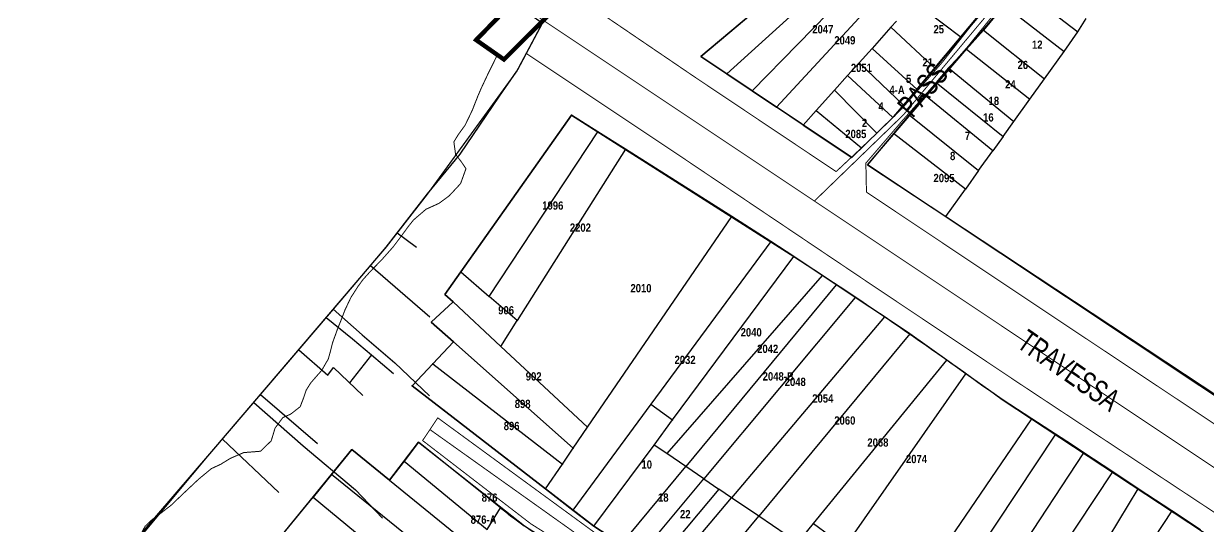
# Model space of a CAD drawing. Extents: x 203136 to 205923, y 4839890 to 4842982.
# Drawn here: x 203676.3 to 203891.3, y 4841632 to 4841723.2 of the extents above; entities that cross this region are included whole.
import ezdxf
from ezdxf.enums import TextEntityAlignment as Align

# ---------------------------------------------------------------- set-up
doc = ezdxf.new("R2010")
doc.units = 0
doc.header["$LTSCALE"] = 1.5
doc.header["$MEASUREMENT"] = 0
doc.linetypes.add('TRACO_25', pattern=[8, 3, -1, 1, -1, 1, -1])
for name, color, linetype in [('CD_MALHA_LOTES', 40, 'CONTINUOUS'), ('HD-CANAIS', 7, 'CONTINUOUS'), ('LM-LIM-SETOR-FISCAL', 7, 'CONTINUOUS'), ('RU-QUADRAS', 210, 'CONTINUOUS'), ('SV-EIXO-RUA-N-PAV', 6, 'CONTINUOUS'), ('SV-EIXO-RUA-PAV', 20, 'CONTINUOUS'), ('SV-ESTIVAS', 7, 'CONTINUOUS'), ('SV-PONTE-BUEIRO', 249, 'CONTINUOUS'), ('SV-RUA-PAVIM-S-GUIA-C-GUIA', 7, 'CONTINUOUS'), ('SV-TXT-RUA-N-PAV-S-GUIA-C-GUIA', 7, 'CONTINUOUS'), ('SV-TXT-RUA-PAV-S-GUIA-C-GUIA', 7, 'CONTINUOUS'), ('Th_NmrPort', 1, 'CONTINUOUS')]:
    doc.layers.add(name, color=color, linetype=linetype)
doc.styles.add('ARIAL', font='ARIAL.TTF')
doc.styles.get("Standard").update_dxf_attribs({"font": 'swisscbo.ttf'})
doc.linetypes.add('Limite', pattern='A,20,-3,[130,ltypeshp.shx,S=6.35,R=0,X=0,Y=0],-3,20', length=46)

msp = doc.modelspace()

# ---------------------------------------------------------------- linework, layer by layer
at = {"layer": 'CD_MALHA_LOTES', "linetype": 'Continuous'}
for p, q in [((203823.71, 4841737.91), (203799.18, 4841717.25)), ((203827.2, 4841735.27), (203803.89, 4841714.1)), ((203808.52, 4841711), (203830.06, 4841733.1)), ((203846.43, 4841720.68), (203833.62, 4841730.4)), ((203857.02, 4841729.83), (203867.61, 4841721.73)), ((203812.9, 4841708.07), (203830.92, 4841727.5)), ((203846.43, 4841720.68), (203851.86, 4841727.15)), ((203854.27, 4841726.56), (203850.49, 4841722.06)), ((203854.27, 4841726.56), (203865.15, 4841718.19)), ((203834.73, 4841723.69), (203833.7, 4841722.55)), ((203867.61, 4841721.73), (203869.13, 4841724.18)), ((203833.7, 4841722.55), (203830.26, 4841718.72)), ((203833.7, 4841722.55), (203841.75, 4841715.1)), ((203841.75, 4841715.1), (203846.43, 4841720.68)), ((203850.49, 4841722.06), (203847.38, 4841718.61)), ((203850.49, 4841722.06), (203861.59, 4841713.23)), ((203865.15, 4841718.19), (203867.61, 4841721.73)), ((203830.26, 4841718.72), (203827.92, 4841716.11)), ((203830.26, 4841718.72), (203838.46, 4841711.26)), ((203847.38, 4841718.61), (203844.15, 4841715.21)), ((203847.38, 4841718.61), (203858.92, 4841709.51)), ((203799.18, 4841717.25), (203803.89, 4841714.1)), ((203861.59, 4841713.23), (203865.15, 4841718.19)), ((203803.89, 4841714.1), (203808.52, 4841711)), ((203827.92, 4841716.11), (203825.84, 4841713.79)), ((203827.92, 4841716.11), (203836, 4841708.41)), ((203838.46, 4841711.26), (203841.75, 4841715.1)), ((203844.15, 4841715.21), (203841.92, 4841712.56)), ((203844.15, 4841715.21), (203856.02, 4841705.47)), ((203825.84, 4841713.79), (203823.47, 4841711.16)), ((203825.84, 4841713.79), (203834.05, 4841706.17)), ((203841.92, 4841712.56), (203839.92, 4841710.16)), ((203841.92, 4841712.56), (203854.08, 4841702.76)), ((203858.92, 4841709.51), (203861.59, 4841713.23)), ((203808.52, 4841711), (203812.9, 4841708.07)), ((203823.47, 4841711.16), (203820.15, 4841707.46)), ((203823.47, 4841711.16), (203831.12, 4841703.33)), ((203836, 4841708.41), (203838.46, 4841711.26)), ((203839.92, 4841710.16), (203837.01, 4841706.66)), ((203852.21, 4841700.16), (203839.92, 4841710.16)), ((203817.77, 4841704.81), (203812.9, 4841708.07)), ((203834.21, 4841706.34), (203836, 4841708.41)), ((203856.02, 4841705.47), (203858.92, 4841709.51)), ((203775.75, 4841706.59), (203755.64, 4841678.15)), ((203780.49, 4841703.59), (203775.75, 4841706.59)), ((203820.15, 4841707.46), (203817.77, 4841704.81)), ((203820.15, 4841707.46), (203828.38, 4841700.67)), ((203831.12, 4841703.33), (203834.05, 4841706.17)), ((203834.05, 4841706.17), (203834.21, 4841706.34)), ((203837.01, 4841706.66), (203834.18, 4841703.27)), ((203837.01, 4841706.66), (203849.61, 4841696.54)), ((203760.76, 4841673.71), (203780.49, 4841703.59)), ((203785.5, 4841700.42), (203780.49, 4841703.59)), ((203817.77, 4841704.81), (203826.58, 4841698.92)), ((203854.08, 4841702.76), (203856.02, 4841705.47)), ((203828.38, 4841700.67), (203831.12, 4841703.33)), ((203834.18, 4841703.27), (203829.43, 4841697.58)), ((203847.21, 4841693.19), (203834.18, 4841703.27)), ((203854.08, 4841702.76), (203852.21, 4841700.16)), ((203785.5, 4841700.42), (203765.83, 4841669.31)), ((203804.81, 4841688.19), (203785.5, 4841700.42)), ((203826.58, 4841698.92), (203828.38, 4841700.67)), ((203849.61, 4841696.54), (203852.21, 4841700.16)), ((203829.43, 4841697.58), (203843.63, 4841688.21)), ((203849.61, 4841696.54), (203847.21, 4841693.19)), ((203843.63, 4841688.21), (203847.21, 4841693.19)), ((203778.64, 4841649.97), (203804.81, 4841688.19)), ((203811.89, 4841683.7), (203804.81, 4841688.19)), ((203843.63, 4841688.21), (203893.56, 4841655.24)), ((203811.89, 4841683.7), (203790.14, 4841654.18)), ((203816.08, 4841680.94), (203811.89, 4841683.7)), ((203794.08, 4841651.28), (203816.08, 4841680.94)), ((203821.2, 4841677.52), (203816.08, 4841680.94)), ((203755.64, 4841678.15), (203752.76, 4841674.08)), ((203755.64, 4841678.15), (203760.76, 4841673.71)), ((203821.2, 4841677.52), (203793.01, 4841645.17)), ((203823.74, 4841675.83), (203796.46, 4841642.82)), ((203823.74, 4841675.83), (203821.2, 4841677.52)), ((203827.21, 4841673.52), (203823.74, 4841675.83)), ((203752.76, 4841674.08), (203754.24, 4841672.7)), ((203765.83, 4841669.31), (203760.76, 4841673.71)), ((203827.21, 4841673.52), (203799.73, 4841640.6)), ((203832.5, 4841670), (203827.21, 4841673.52)), ((203754.24, 4841672.7), (203750.25, 4841669.06)), ((203754.24, 4841672.7), (203762.89, 4841664.64)), ((203750.25, 4841669.06), (203754.3, 4841665.47)), ((203762.89, 4841664.64), (203765.83, 4841669.31)), ((203832.5, 4841670), (203804.78, 4841637.17)), ((203837.13, 4841666.89), (203832.5, 4841670)), ((203837.13, 4841666.89), (203809.71, 4841633.81)), ((203843.85, 4841662.11), (203837.13, 4841666.89)), ((203754.3, 4841665.47), (203750.58, 4841661.49)), ((203776.05, 4841646.19), (203754.3, 4841665.47)), ((203762.89, 4841664.64), (203778.64, 4841649.97)), ((203750.58, 4841661.49), (203746.82, 4841657.47)), ((203750.58, 4841661.49), (203774.06, 4841643.29)), ((203819.66, 4841632.47), (203843.85, 4841662.11)), ((203847.31, 4841659.64), (203843.85, 4841662.11)), ((203825.37, 4841628.3), (203847.31, 4841659.64)), ((203853.87, 4841654.98), (203847.31, 4841659.64)), ((203746.82, 4841657.47), (203770.98, 4841638.79)), ((203790.14, 4841654.18), (203775.97, 4841634.94)), ((203790.14, 4841654.18), (203794.08, 4841651.28)), ((203859.28, 4841651.48), (203853.87, 4841654.98)), ((203776.05, 4841646.19), (203778.64, 4841649.97)), ((203790.71, 4841646.73), (203794.08, 4841651.28)), ((203826.44, 4841603.43), (203859.28, 4841651.48)), ((203863.56, 4841648.7), (203859.28, 4841651.48)), ((203863.56, 4841648.7), (203831.28, 4841600.1)), ((203866.63, 4841646.71), (203863.56, 4841648.7)), ((203735.84, 4841645.9), (203732.14, 4841641.37)), ((203742.71, 4841640.33), (203735.84, 4841645.9)), ((203747.97, 4841647.27), (203745.34, 4841643.8)), ((203762.84, 4841635.34), (203747.97, 4841647.27)), ((203774.06, 4841643.29), (203776.05, 4841646.19)), ((203779.79, 4841632), (203790.71, 4841646.73)), ((203793.01, 4841645.17), (203790.71, 4841646.73)), ((203846.15, 4841611.13), (203868.72, 4841645.33)), ((203868.72, 4841645.33), (203866.63, 4841646.71)), ((203873.96, 4841641.86), (203868.72, 4841645.33)), ((203745.34, 4841643.8), (203742.71, 4841640.33)), ((203745.34, 4841643.8), (203760.44, 4841631.38)), ((203770.98, 4841638.79), (203774.06, 4841643.29)), ((203796.46, 4841642.82), (203793.01, 4841645.17)), ((203732.14, 4841641.37), (203728.81, 4841637.28)), ((203755.19, 4841622.75), (203732.14, 4841641.37)), ((203784.82, 4841628.75), (203796.46, 4841642.82)), ((203799.73, 4841640.6), (203796.46, 4841642.82)), ((203851.24, 4841607.65), (203873.96, 4841641.86)), ((203878.58, 4841638.81), (203873.96, 4841641.86)), ((203742.71, 4841640.33), (203758.23, 4841627.74)), ((203788.07, 4841626.63), (203799.73, 4841640.6)), ((203799.73, 4841640.6), (203802.48, 4841638.73)), ((203721.93, 4841628.84), (203728.81, 4841637.28)), ((203728.81, 4841637.28), (203752.24, 4841617.97)), ((203770.98, 4841638.79), (203775.97, 4841634.94)), ((203802.48, 4841638.73), (203790.78, 4841624.86)), ((203793.1, 4841623.34), (203804.78, 4841637.17)), ((203804.78, 4841637.17), (203802.48, 4841638.73)), ((203809.71, 4841633.81), (203804.78, 4841637.17)), ((203857.26, 4841603.55), (203878.58, 4841638.81)), ((203884.68, 4841634.78), (203878.58, 4841638.81)), ((203760.44, 4841631.38), (203762.84, 4841635.34)), ((203775.97, 4841634.94), (203779.79, 4841632)), ((203884.68, 4841634.78), (203861.89, 4841600.38)), ((203889.89, 4841631.34), (203884.68, 4841634.78)), ((203798.24, 4841619.98), (203809.71, 4841633.81)), ((203814.66, 4841630.45), (203809.71, 4841633.81)), ((203816.82, 4841628.98), (203819.66, 4841632.47)), ((203819.66, 4841632.47), (203822.62, 4841630.31)), ((203779.79, 4841632), (203784.82, 4841628.75))]:
    msp.add_line(p, q, dxfattribs=at)
msp.add_lwpolyline([(203762.84, 4841635.34, 0.0341164287), (203770.68, 4841629.8)], format="xyb", dxfattribs=at)
for p in [(203775.75, 4841706.59), (203780.49, 4841703.59), (203780.49, 4841703.59), (203811.89, 4841683.7), (203816.08, 4841680.94), (203816.08, 4841680.94), (203755.64, 4841678.15), (203821.2, 4841677.52), (203823.74, 4841675.83), (203823.74, 4841675.83), (203827.21, 4841673.52), (203827.21, 4841673.52), (203765.83, 4841669.31), (203765.83, 4841669.31), (203832.5, 4841670), (203832.5, 4841670), (203837.13, 4841666.89), (203754.3, 4841665.47), (203750.58, 4841661.49), (203750.58, 4841661.49), (203843.85, 4841662.11), (203847.31, 4841659.64), (203847.31, 4841659.64), (203746.82, 4841657.47), (203794.08, 4841651.28), (203859.28, 4841651.48), (203859.28, 4841651.48), (203863.56, 4841648.7), (203863.56, 4841648.7), (203776.05, 4841646.19), (203868.72, 4841645.33), (203868.72, 4841645.33), (203774.06, 4841643.29), (203796.46, 4841642.82), (203796.46, 4841642.82), (203873.96, 4841641.86), (203873.96, 4841641.86), (203799.73, 4841640.6), (203799.73, 4841640.6), (203799.73, 4841640.6), (203770.98, 4841638.79), (203802.48, 4841638.73), (203802.48, 4841638.73), (203804.78, 4841637.17), (203804.78, 4841637.17), (203878.58, 4841638.81), (203878.58, 4841638.81), (203884.68, 4841634.78), (203884.68, 4841634.78), (203809.71, 4841633.81), (203809.71, 4841633.81), (203809.71, 4841633.81), (203819.66, 4841632.47)]:
    msp.add_point(p, dxfattribs=at)
at = {"layer": 'HD-CANAIS', "const_width": 0.18}
msp.add_lwpolyline([(203762.26, 4841717.55), (203761.603898, 4841716.199584), (203760.478578, 4841713.915487), (203759.358096, 4841711.531735), (203758.758488, 4841710.152813), (203757.714694, 4841707.495076), (203756.410215, 4841704.784481), (203755.164976, 4841703.068492), (203754.372307, 4841701.757602), (203754.678706, 4841699.507593), (203755.662685, 4841698.223157), (203756.57, 4841696.9), (203755.595699, 4841694.191871), (203753.538995, 4841691.980779), (203751.69, 4841690.61), (203749.3, 4841689.52), (203747.032823, 4841687.569433), (203746.084158, 4841686.373281), (203745.079915, 4841684.997947), (203743.34, 4841682.68), (203741.352698, 4841680.439654), (203740.30586, 4841679.359863), (203739.249804, 4841678.290223), (203737.879951, 4841676.755934), (203736.987072, 4841675.547413), (203735.677633, 4841673.503189), (203734.602338, 4841671.236123), (203734.067849, 4841669.832145), (203733.326539, 4841667.981808), (203732.35, 4841665.28), (203731.984929, 4841663.800973), (203731.579064, 4841662.352117), (203730.38341, 4841660.276635), (203729.38195, 4841659.15019), (203728.387037, 4841657.999362), (203727.58009, 4841656.71285), (203727.024179, 4841655.092727), (203726.480588, 4841653.688885), (203724.760969, 4841652.346932), (203723.327869, 4841651.713897), (203721.911855, 4841649.786275), (203721.218953, 4841647.489548), (203719.269335, 4841645.608557), (203716.232693, 4841645.362523), (203713.816928, 4841644.322064), (203712.046341, 4841643.234235), (203710.37, 4841642.46), (203708.058361, 4841640.547977), (203706.951794, 4841639.508643), (203705.24, 4841637.9), (203703.075046, 4841635.827859), (203700.819016, 4841634.081665), (203699.597002, 4841633.191731), (203698.31, 4841631.97), (203696.933888, 4841629.305909)], dxfattribs=at)
at = {"layer": 'LM-LIM-SETOR-FISCAL', "linetype": 'Limite', "ltscale": 0.1, "flags": 128}
msp.add_lwpolyline([(203469.377234, 4841362.89061, 0.25, 0.25, 0), (203519.491753, 4841421.251163, 0.25, 0.25, 0), (203539.040039, 4841445.453803, 0.25, 0.25, 0), (203552.611299, 4841461.387824, 0.25, 0.25, 0), (203566.238133, 4841484.68956, 0.25, 0.25, 0), (203609.99, 4841529.19, 0.25, 0.25, 0), (203632, 4841555.03, 0.25, 0.25, 0), (203660.44, 4841587.64, 0.25, 0.25, 0), (203674.06, 4841602.04, 0.25, 0.25, 0), (203710.04, 4841645.13, 0.25, 0.25, 0), (203742.06, 4841682.63, 0.25, 0.25, 0), (203749.59, 4841692.3, 0.25, 0.25, 0), (203765.8, 4841714.59, 0.25, 0.25, 0), (203770.437717, 4841723.305383, 0.25, 0.25, 0), (203714.413653, 4841762.64358, 0.25, 0.25, 0), (203723.585168, 4841777.541949, 0.25, 0.25, 0), (203744.064325, 4841808.260684, 0.25, 0.25, 0), (203754.769339, 4841823.620052, 0.25, 0.25, 0), (203763.612611, 4841832.928759, 0.25, 0.25, 0), (203773.572638, 4841842.432366, 0.25, 0.25, 0), (203784.091768, 4841852.942481, 0.25, 0.25, 0), (203799.86552, 4841866.904972, 0.25, 0.25, 0), (203809.371409, 4841877.624378, 0.25, 0.25, 0), (203820.293068, 4841888.950542, 0.25, 0.25, 0), (203834.046268, 4841882.073942, 0.25, 0.25, 0), (204046.7661, 4842201.182221, 0.25, 0.25, 0), (204178.512752, 4842399.235913, 0.25, 0.25, 0), (204339.269682, 4842642.311478, 0.25, 0.25, 0), (204394.703106, 4842727.956118, 0.25, 0.25, 0), (204455.679872, 4842818.312599, 0.25, 0.25, 0), (204552.409898, 4842958.280115, 0.18, 0.18, 0), (204552.411197, 4842958.281995, 0.25, 0.25, 0), (204552.409898, 4842958.280115, 0.25, 0.25, 0), (204552.41, 4842958.28, 0.25, 0.25, 0), (204636.88, 4842865.48, 0.25, 0.25, 0), (204802.20702, 4842671.508044, 0.25, 0.25, 0), (204837.727029, 4842630.149129, 0.25, 0.25, 0), (205008.271732, 4842430.409897, 0.25, 0.25, 0), (205138.673959, 4842279.328213, 0.25, 0.25, 0), (205174.437256, 4842238.699161, 0.25, 0.25, 0), (205203.631784, 4842204.152303, 0.25, 0.25, 0), (205240.124945, 4842163.766539, 0.25, 0.25, 0), (205267.85, 4842136.34, 0.25, 0.25, 0), (205295.915353, 4842071.881893, 0.25, 0.25, 0), (205307.647026, 4842046.742594, 0.25, 0.25, 0), (205351.13, 4841954.04, 0.25, 0.25, 0), (205379.26, 4841896.27, 0.25, 0.25, 0), (205405.061808, 4841844.580735, 0.25, 0.25, 0), (205438.77, 4841777.24, 0.25, 0.25, 0), (205460.65, 4841701.79, 0.25, 0.25, 0), (205500.37, 4841613.55, 0.25, 0.25, 0), (205574.15, 4841463.73, 0.25, 0.25, 0), (205576.19, 4841458.65, 0.25, 0.25, 0), (205586.52, 4841433.19, 0.25, 0.25, 0), (205615.29, 4841364.14, 0.25, 0.25, 0), (205647.73668, 4841231.470751, 0.25, 0.25, 0), (205655.460047, 4841210.753747, 0.25, 0.25, 0), (205675.209194, 4841159.41187, 0.25, 0.25, 0), (205690.04619, 4841124.071091, 0.25, 0.25, 0), (205704.679922, 4841088.324092, 0.25, 0.25, 0), (205713.35, 4841065.22, 0.25, 0.25, 0), (205719.94, 4841049.35, 0.25, 0.25, 0), (205719.957412, 4841049.304741, 0, 0, 0), (205790.360912, 4840892.191443, 0, 0, 0)], format="xyseb", dxfattribs=at)
at = {"layer": 'RU-QUADRAS', "color": 6, "linetype": 'Continuous'}
for points in [[(203861.88, 4841739.46), (203834.21, 4841706.34), (203826.58, 4841698.92), (203799.18, 4841717.25), (203823.71, 4841737.91)], [(203986.21, 4841593.34), (203829.43, 4841697.58), (203859.01, 4841732.19)]]:
    msp.add_lwpolyline(points, dxfattribs=at)
for points in [[(203812.86, 4841610.44), (203779.79, 4841632), (203746.82, 4841657.47), (203754.3, 4841665.47), (203750.25, 4841669.06), (203754.24, 4841672.7), (203752.76, 4841674.08), (203775.75, 4841706.59), (203816.08, 4841680.94, -0.0149169484), (203853.87, 4841654.98), (203916.34, 4841613.86)], [(203721.93, 4841628.84), (203735.84, 4841645.9), (203742.71, 4841640.33), (203747.97, 4841647.27), (203767.16, 4841632.09, -0.0110308756), (203816.41, 4841599.46)]]:
    msp.add_lwpolyline(points, format="xyb", dxfattribs=at)
at = {"layer": 'SV-EIXO-RUA-N-PAV', "const_width": 0.18, "flags": 128}
for points in [[(203866.942195, 4841764.607344), (203869.306709, 4841762.788487), (203874.945165, 4841758.726373), (203874.76328, 4841757.756316), (203877.309679, 4841755.998088), (203863.036218, 4841739.02881), (203835.9767, 4841706.6821), (203819.801783, 4841691.0189)], [(203876.85268, 4841560.8106), (203791.21, 4841620.23), (203750.073811, 4841649.511317)]]:
    msp.add_lwpolyline(points, dxfattribs=at)
at = {"layer": 'SV-EIXO-RUA-PAV', "const_width": 0.18}
msp.add_lwpolyline([(203713.195594, 4841762.099), (203718.6708, 4841758.4484), (203819.801783, 4841691.0189), (203924.608837, 4841621.1384), (203982.867673, 4841582.775028), (204024.317884, 4841554.89701), (204047.25663, 4841539.716778), (204184.483112, 4841447.8663), (204230.965896, 4841416.8737), (204316.37469, 4841359.9271), (204340.8024, 4841343.6398), (204391.414581, 4841309.998544), (204408.223744, 4841298.6864), (204430.382008, 4841283.9123), (204456.732906, 4841266.3427), (204609.65364, 4841164.120225), (204616.269943, 4841159.644491), (204624.637621, 4841154.19577), (204631.837716, 4841149.525438), (204636.861682, 4841146.2412)], dxfattribs=at)
at = {"layer": 'SV-ESTIVAS'}
for points in [[(203686.45, 4841617.45), (203697.16, 4841630.06), (203710.06, 4841645.16), (203726.83, 4841664.72), (203733.89, 4841673.05), (203742.06, 4841682.63), (203749.59, 4841692.3), (203755.53, 4841699.55), (203762.65, 4841710.05), (203765.8, 4841714.59)], [(203744.08, 4841685.23), (203747.58, 4841682.66)], [(203739.24, 4841679.33), (203750.03, 4841670.02)], [(203732.48, 4841671.39), (203737.73, 4841666.73), (203743.63, 4841661.64), (203749.95, 4841655.64)], [(203731.2, 4841669.87), (203735.95, 4841666), (203739.44, 4841663.09), (203743.42, 4841659.72)], [(203726.24, 4841664.03), (203731.51, 4841659.42), (203732.53, 4841660.8), (203737.86, 4841655.7)], [(203739.41, 4841663.11), (203735.4, 4841658.05)], [(203718.09, 4841654.43), (203727.05, 4841646.59), (203736.49, 4841638.62), (203741.4, 4841633.48)], [(203719.27, 4841655.9), (203729.63, 4841647.01)], [(203712.36, 4841647.79), (203722.59, 4841638.14)]]:
    msp.add_lwpolyline(points, dxfattribs=at)
at = {"layer": 'SV-PONTE-BUEIRO', "const_width": 0.8}
msp.add_lwpolyline([(203763.47, 4841716.71), (203758.41, 4841720.25), (203772.57, 4841734.77), (203777.86, 4841731.07)], close=True, dxfattribs=at)
at = {"layer": 'SV-RUA-PAVIM-S-GUIA-C-GUIA', "linetype": 'TRACO_25', "const_width": 0.18, "flags": 128}
msp.add_lwpolyline([(203829.252436, 4841692.630735), (203829.143783, 4841697.900402), (203835.84, 4841705.7), (203840.23, 4841710.64), (203847.57, 4841718.98), (203855.04, 4841728.22), (203861.64, 4841735.85), (203868.18, 4841744.27), (203874.36, 4841750.04), (203878.82, 4841754.73), (203879.1, 4841755.25), (203877.38, 4841756.63), (203875.171475, 4841757.948749), (203886.350739, 4841773.667473), (203885.131183, 4841774.548263), (203875.239228, 4841759.981343), (203867.515373, 4841765.469345), (203866.295816, 4841763.775517), (203867.921891, 4841762.623714), (203866.634582, 4841760.455615), (203868.667176, 4841759.371565), (203869.615719, 4841761.336405), (203875.445351, 4841756.862045), (203874.748123, 4841755.376645), (203872.353294, 4841751.769246), (203868.53, 4841747.09), (203862.765272, 4841740.146748), (203847.536668, 4841751.817267), (203846.825051, 4841750.821003), (203862.053655, 4841739.506293), (203858.49, 4841734.76), (203849.39, 4841724.28), (203843.12, 4841716.34), (203835.71, 4841707.8), (203830.95, 4841703.13), (203823.751872, 4841696.358943)], dxfattribs=at)
at = {"layer": 'SV-RUA-PAVIM-S-GUIA-C-GUIA', "linetype": 'Continuous', "const_width": 0.18, "flags": 128}
for points in [[(203823.751872, 4841696.358943), (203798.35, 4841713.35), (203775.598116, 4841728.812831), (203770.058029, 4841732.194165), (203748.06, 4841747.09), (203720.800189, 4841765.356344)], [(203767.50883, 4841717.801301), (203796.16, 4841698.7), (203830.9, 4841675.34), (203857.04, 4841657.88), (203904.55, 4841626.47), (203919.313085, 4841616.59961)], [(204021.2, 4841565.21), (204019.76, 4841566.07), (203994.5, 4841582.73), (203989.23, 4841587.06), (203988.86, 4841587.84), (204017.727001, 4841626.307251), (204014.028587, 4841629.477319), (203997.86, 4841607.77), (203986.5, 4841591.18), (203985.03, 4841590.43), (203983.95, 4841590.33), (203974.07, 4841596.59), (203951.02, 4841611.67), (203909.82, 4841638.97), (203861.32, 4841671.23), (203829.252436, 4841692.630735)], [(203979.59, 4841501.11), (203934.3, 4841529.33), (203933.02, 4841527.74), (203908.8, 4841543.39), (203883.34, 4841559.51), (203847.65, 4841584.28), (203827.44, 4841598.57), (203809.02, 4841610.93), (203792.34, 4841621.76), (203751.45, 4841651.67), (203748.7, 4841647.55), (203768.31, 4841632.46), (203790.08, 4841618.7), (203806.26, 4841607.56), (203821.04, 4841597.02), (203838.78, 4841585.13), (203858.63, 4841570.35), (203879.7, 4841555.57), (203929.42, 4841524.9), (203956.87, 4841507.69), (203973.25, 4841497.2), (203977.13, 4841493.7), (203977.34, 4841492.27)]]:
    msp.add_lwpolyline(points, dxfattribs=at)

# ---------------------------------------------------------------- texts
at = {"layer": 'SV-TXT-RUA-N-PAV-S-GUIA-C-GUIA', "style": 'ARIAL', "width": 0.7}
msp.add_text('PASS.               BOTAFOGO', height=4, rotation=50, dxfattribs=at).set_placement((203837.63134, 4841705.944665))
at = {"layer": 'SV-TXT-RUA-PAV-S-GUIA-C-GUIA', "style": 'ARIAL', "width": 0.7}
msp.add_text('TRAVESSA', height=4, rotation=325, dxfattribs=at).set_placement((203856.317082, 4841664.631923))
at = {"layer": 'Th_NmrPort', "color": 1}
for s, p in [('2047', (203819.418554, 4841722.197271)), ('25', (203841.418554, 4841722.197271)), ('2049', (203823.418554, 4841720.197271)), ('12', (203859.288554, 4841719.397271)), ('21', (203839.418554, 4841716.197271)), ('26', (203856.668554, 4841715.727271)), ('2051', (203826.418554, 4841715.197271)), ('4-A', (203833.418554, 4841711.197271)), ('5', (203836.418554, 4841713.197271)), ('24', (203854.418554, 4841712.197271)), ('18', (203851.418554, 4841709.197271)), ('4', (203831.418554, 4841708.197271)), ('2', (203828.418554, 4841705.197271)), ('16', (203850.418554, 4841706.197271)), ('2085', (203825.418554, 4841703.197271)), ('7', (203847.118554, 4841702.877271)), ('8', (203844.418554, 4841699.197271)), ('2095', (203841.418554, 4841695.197271)), ('1996', (203770.418554, 4841690.197271)), ('2202', (203775.418554, 4841686.197271)), ('2010', (203786.418554, 4841675.197271)), ('906', (203762.418554, 4841671.197271)), ('2040', (203806.418554, 4841667.197271)), ('2042', (203809.418554, 4841664.197271)), ('2032', (203794.418554, 4841662.197271)), ('902', (203767.418554, 4841659.197271)), ('2048-B', (203810.418554, 4841659.197271)), ('2048', (203814.418554, 4841658.197271)), ('898', (203765.418554, 4841654.197271)), ('2054', (203819.418554, 4841655.197271)), ('2060', (203823.418554, 4841651.197271)), ('896', (203763.418554, 4841650.197271)), ('2068', (203829.418554, 4841647.197271)), ('10', (203788.418554, 4841643.197271)), ('2074', (203836.418554, 4841644.197271)), ('876', (203759.418554, 4841637.197271)), ('18', (203791.418554, 4841637.197271)), ('22', (203795.418554, 4841634.197271)), ('876-A', (203757.418554, 4841633.197271))]:
    msp.add_text(s, height=1.5, dxfattribs=at).set_placement(p, align=Align.MIDDLE_LEFT)

doc.saveas('drawing.dxf')
